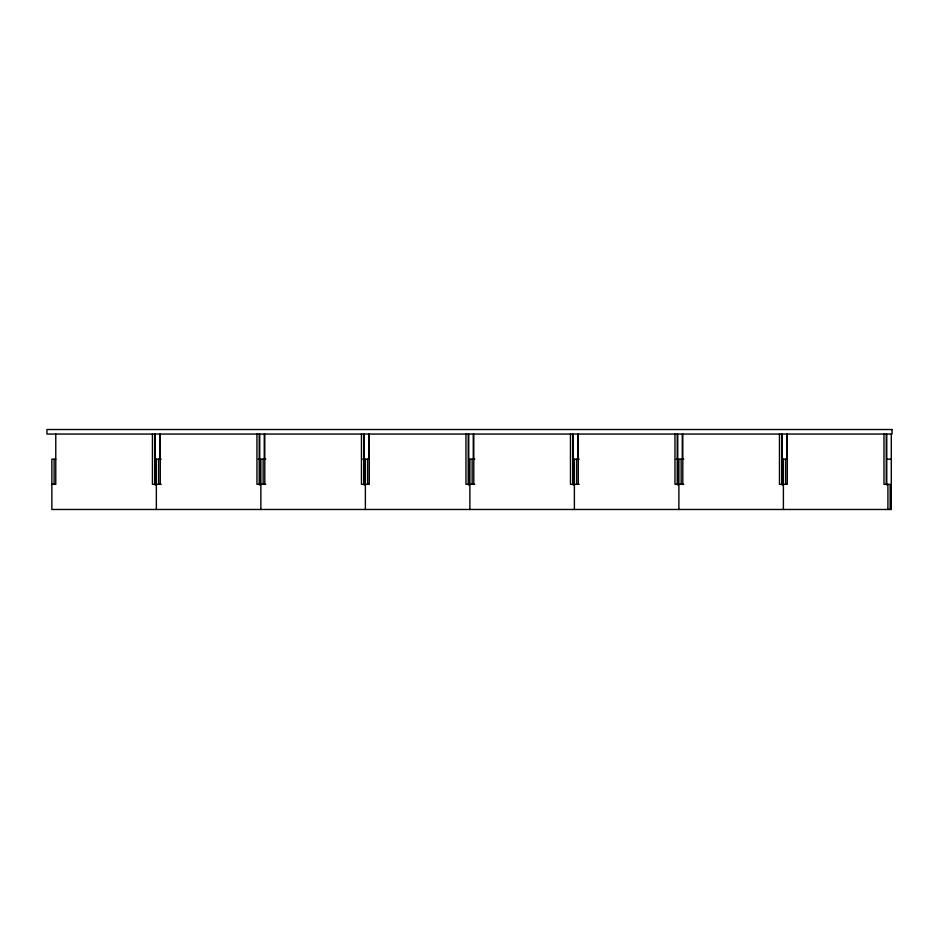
<?xml version="1.0" encoding="UTF-8"?>
<svg xmlns="http://www.w3.org/2000/svg" width="939" height="939" viewBox="0 0 939 939"><rect width="100%" height="100%" fill="white"/><g stroke="black" fill="none" stroke-linecap="round" stroke-linejoin="round"><path stroke-width="1.41" d="M55.777 459.194L51.856 459.194L51.856 509.478L891.299 509.478L891.299 434.053M155.228 459.194L161.238 459.194M258.248 459.194L265.737 459.194M362.759 459.194L368.769 459.194L368.769 434.053M468.749 459.194L474.747 459.194M573.248 459.194L579.257 459.194M676.28 459.194L683.768 459.194M782.269 459.194L786.788 459.194L786.788 434.053M886.768 459.194L891.299 459.194M51.856 484.336L55.777 484.336L55.777 434.053M161.238 484.336L152.435 484.336L152.435 434.053M265.737 484.336L256.946 484.336L256.946 434.053M474.747 484.336L465.955 484.336L465.955 434.053M579.257 484.336L570.466 484.336L570.466 434.053M683.768 484.336L674.965 484.336L674.965 434.053M890.16 509.478L890.16 484.336L883.986 484.336L883.986 434.053M887.907 484.336L887.907 509.478M886.768 434.053L886.768 485.052M886.24 434.053L886.24 484.336M787.316 434.053L787.316 484.336L779.476 484.336L779.476 434.053M785.661 459.194L785.661 484.336M783.396 459.194L783.396 509.478M782.269 434.053L782.269 485.052M781.741 434.053L781.741 484.336M682.806 434.053L682.806 484.336M682.289 434.053L682.289 459.194M681.151 459.194L681.151 484.336M678.885 459.194L678.885 509.478M677.758 434.053L677.758 485.052M677.23 434.053L677.23 484.336M578.307 434.053L578.307 484.336M577.778 434.053L577.778 459.194M576.652 459.194L576.652 484.336M574.386 459.194L574.386 509.478M573.248 434.053L573.248 485.052M572.731 434.053L572.731 484.336M473.796 434.053L473.796 484.336M473.268 434.053L473.268 459.194M472.141 459.194L472.141 484.336M469.876 459.194L469.876 509.478M468.749 434.053L468.749 485.052M468.221 434.053L468.221 484.336M369.285 434.053L369.285 484.336L361.456 484.336L361.456 434.053M367.63 459.194L367.63 484.336M365.377 459.194L365.377 509.478M364.238 434.053L364.238 485.052M363.71 434.053L363.71 484.336M264.786 434.053L264.786 484.336M264.258 434.053L264.258 459.194M263.131 459.194L263.131 484.336M260.866 459.194L260.866 509.478M259.739 434.053L259.739 485.052M259.211 434.053L259.211 484.336M160.276 434.053L160.276 484.336M159.747 434.053L159.747 459.194M158.621 459.194L158.621 484.336M156.355 459.194L156.355 509.478M155.228 434.053L155.228 485.052M154.7 434.053L154.7 484.336M54.11 459.194L54.11 484.336M892.05 429.522L46.95 429.522L46.95 434.053L892.05 434.053L892.05 429.522"/></g></svg>
